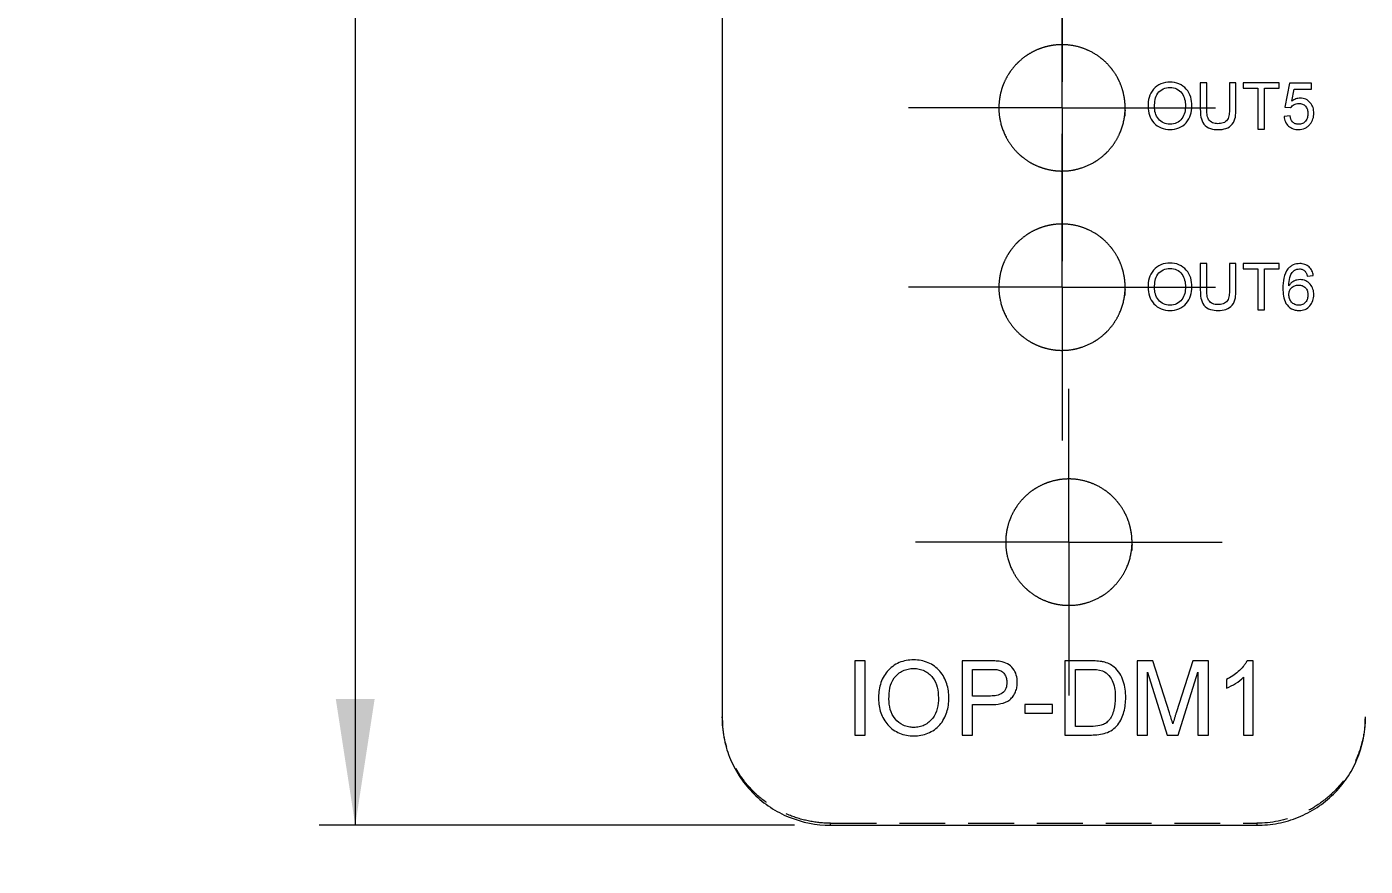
# Model space of a CAD drawing. Header units: millimetres. Extents: x -568 to 210, y 0 to 297.
# Drawn here: x 57.74 to 94.82, y 100.21 to 123.46 of the extents above; entities that cross this region are included whole.
import ezdxf

# ---------------------------------------------------------------- set-up
doc = ezdxf.new("R2010")
doc.units = ezdxf.units.MM
doc.linetypes.add('HIDDEN', pattern=[1.905, 1.27, -0.635])
doc.styles.add('SLDTEXTSTYLE2', font='TXT', dxfattribs={"width": 0.605})
doc.dimstyles.new('SLDDIMSTYLE2', dxfattribs={"dimtxt": 2.568319, "dimasz": 3.5, "dimexe": 0, "dimexo": 0.0625, "dimgap": 0.64208, "dimtad": 2, "dimrnd": 1e-09, "dimzin": 12, "dimdsep": 46, "dimtxsty": 'SLDTEXTSTYLE2', "dimsah": 1, "dimcen": 0.09, "dimadec": 0, "dimazin": 0, "dimtfac": 1, "dimtofl": 0, "dimtmove": 0, "dimatfit": 3, "dimfxl": 1, "dimtolj": 1, "dimtzin": 12, "dimarcsym": 0})
doc.dimstyles.new('SLDDIMSTYLE4', dxfattribs={"dimtxt": 2.568319, "dimasz": 3.5, "dimexe": 0, "dimexo": 0.0625, "dimgap": 0.64208, "dimtad": 2, "dimrnd": 1e-09, "dimzin": 12, "dimdsep": 46, "dimtxsty": 'SLDTEXTSTYLE2', "dimblk1": 'NONE', "dimblk2": 'NONE', "dimsah": 1, "dimcen": 0.09, "dimadec": 0, "dimazin": 0, "dimtfac": 1, "dimtofl": 0, "dimtmove": 0, "dimatfit": 3, "dimldrblk": 'NONE', "dimfxl": 1, "dimtolj": 1, "dimtzin": 12, "dimarcsym": 0})

# ---------------------------------------------------------------- blocks, each defined once
blk = doc.blocks.new('*D5')
at = {"color": 7, "linetype": 'Continuous', "lineweight": 0}
for p, q in [((78.506, 255.585), (65.837, 255.585)), ((66.837, 255.585), (66.837, 101.342)), ((79.006, 101.342), (65.837, 101.342))]:
    blk.add_line(p, q, dxfattribs=at)
for points in [[(66.837, 255.585), (66.298, 252.085), (67.375, 252.085)], [(66.837, 101.342), (67.375, 104.842), (66.298, 104.842)]]:
    blk.add_solid(points, dxfattribs=at)
at = {"color": 7, "linetype": 'Continuous', "lineweight": 0, "insert": (63.426, 179.366), "char_height": 2.6458, "attachment_point": 1, "rotation": 90, "style": 'SLDTEXTSTYLE2'}
blk.add_mtext('154.24', dxfattribs=at)
blk = doc.blocks.new('SW_CENTERMARKSYMBOL_0')
at = {"color": 0, "linetype": 'Continuous', "lineweight": 0}
for p, q in [((0, 2.5), (0, 4.25)), ((0, 0), (0, 2.5)), ((-2.5, 0), (-4.25, 0)), ((0, 0), (-2.5, 0)), ((0, 0), (0, -2.5)), ((0, 0), (2.5, 0)), ((2.5, 0), (4.25, 0)), ((0, -2.5), (0, -4.25))]:
    blk.add_line(p, q, dxfattribs=at)
blk = doc.blocks.new('SW_CENTERMARKSYMBOL_1')
at = {"color": 0, "linetype": 'Continuous', "lineweight": 0}
for p, q in [((0, 2.5), (0, 4.2494)), ((0, 0), (0, 2.5)), ((-2.5, 0), (-4.2494, 0)), ((0, 0), (-2.5, 0)), ((0, 0), (0, -2.5)), ((0, 0), (2.5, 0)), ((2.5, 0), (4.2494, 0)), ((0, -2.5), (0, -4.2494))]:
    blk.add_line(p, q, dxfattribs=at)
blk = doc.blocks.new('SW_CENTERMARKSYMBOL_2')
at = {"color": 0, "linetype": 'Continuous', "lineweight": 0}
for p, q in [((0, 2.5), (0, 4.2494)), ((0, 0), (0, 2.5)), ((-2.5, 0), (-4.2494, 0)), ((0, 0), (-2.5, 0)), ((0, 0), (0, -2.5)), ((0, 0), (2.5, 0)), ((2.5, 0), (4.2494, 0)), ((0, -2.5), (0, -4.2494))]:
    blk.add_line(p, q, dxfattribs=at)
blk = doc.blocks.new('SW_CENTERMARKSYMBOL_3')
at = {"color": 0, "linetype": 'Continuous', "lineweight": 0}
for p, q in [((0, 2.5), (0, 4.2494)), ((0, 0), (0, 2.5)), ((-2.5, 0), (-4.2494, 0)), ((0, 0), (-2.5, 0)), ((0, 0), (0, -2.5)), ((0, 0), (2.5, 0)), ((2.5, 0), (4.2494, 0)), ((0, -2.5), (0, -4.2494))]:
    blk.add_line(p, q, dxfattribs=at)
blk = doc.blocks.new('*D37')
at = {"color": 7, "linetype": 'Continuous', "lineweight": 0, "attachment_point": 1, "rotation": 353.1961, "style": 'SLDTEXTSTYLE2'}
for s, insert, char_height in [('R', (122.812, 157.195), 2.646), ('719.48', (125.34, 156.894), 2.6458)]:
    blk.add_mtext(s, dxfattribs=dict(at, insert=insert, char_height=char_height))
blk = doc.blocks.new('_NONE')

msp = doc.modelspace()

# ---------------------------------------------------------------- linework, layer by layer
at = {"color": 7, "linetype": 'Continuous', "lineweight": 15}
for p, q in [((77.006, 236.185), (77.006, 104.291)), ((90.428, 121.913), (90.247, 121.913)), ((90.247, 121.913), (90.247, 121.174)), ((90.428, 121.183), (90.428, 121.913)), ((91.235, 121.913), (91.053, 121.913)), ((91.053, 121.913), (91.053, 121.183)), ((91.235, 121.174), (91.235, 121.913)), ((91.432, 121.913), (91.432, 121.765)), ((92.436, 121.913), (91.432, 121.913)), ((91.432, 121.765), (91.844, 121.765)), ((91.844, 121.765), (91.844, 120.629)), ((92.025, 121.765), (92.436, 121.765)), ((92.025, 120.629), (92.025, 121.765)), ((92.436, 121.765), (92.436, 121.913)), ((92.716, 121.897), (92.585, 121.238)), ((93.325, 121.897), (92.716, 121.897)), ((92.785, 121.4), (92.851, 121.732)), ((92.851, 121.732), (93.325, 121.732)), ((93.325, 121.732), (93.325, 121.897)), ((92.733, 120.991), (92.568, 120.975)), ((92.585, 121.238), (92.749, 121.222)), ((91.844, 120.629), (92.025, 120.629)), ((90.428, 116.901), (90.247, 116.901)), ((90.247, 116.901), (90.247, 116.162)), ((90.428, 116.17), (90.428, 116.901)), ((91.053, 116.901), (91.053, 116.17)), ((91.235, 116.901), (91.053, 116.901)), ((91.235, 116.162), (91.235, 116.901)), ((91.432, 116.901), (91.432, 116.753)), ((92.436, 116.901), (91.432, 116.901)), ((92.436, 116.753), (92.436, 116.901)), ((91.432, 116.753), (91.844, 116.753)), ((91.844, 116.753), (91.844, 115.617)), ((92.025, 116.753), (92.436, 116.753)), ((92.025, 115.617), (92.025, 116.753)), ((93.21, 116.555), (93.375, 116.571)), ((91.844, 115.617), (92.025, 115.617)), ((80.964, 105.897), (80.674, 105.897)), ((80.674, 105.897), (80.674, 103.842)), ((80.964, 103.842), (80.964, 105.897)), ((83.651, 105.897), (83.651, 103.842)), ((84.406, 105.897), (83.651, 105.897)), ((86.496, 105.897), (86.496, 103.842)), ((87.198, 105.897), (86.496, 105.897)), ((88.498, 105.897), (88.498, 103.842)), ((88.933, 105.897), (88.498, 105.897)), ((89.393, 104.455), (88.933, 105.897)), ((90.041, 105.897), (89.586, 104.48)), ((90.473, 105.897), (90.041, 105.897)), ((90.473, 103.842), (90.473, 105.897)), ((91.711, 105.897), (91.542, 105.897)), ((91.711, 103.842), (91.711, 105.897)), ((83.94, 105.66), (84.431, 105.66)), ((83.94, 104.922), (83.94, 105.66)), ((86.785, 105.66), (87.202, 105.66)), ((86.785, 104.08), (86.785, 105.66)), ((88.787, 105.581), (89.332, 103.842)), ((88.787, 103.842), (88.787, 105.581)), ((89.635, 103.842), (90.183, 105.581)), ((90.183, 105.581), (90.183, 103.842)), ((90.974, 105.383), (90.974, 105.141)), ((91.448, 105.444), (91.448, 103.842)), ((84.436, 104.922), (83.94, 104.922)), ((83.94, 104.685), (84.444, 104.685)), ((83.94, 103.842), (83.94, 104.685)), ((85.389, 104.685), (85.389, 104.448)), ((86.153, 104.685), (85.389, 104.685)), ((86.153, 104.448), (86.153, 104.685)), ((85.389, 104.448), (86.153, 104.448)), ((80.674, 103.842), (80.964, 103.842)), ((83.651, 103.842), (83.94, 103.842)), ((86.496, 103.842), (87.231, 103.842)), ((87.209, 104.08), (86.785, 104.08)), ((88.498, 103.842), (88.787, 103.842)), ((89.332, 103.842), (89.635, 103.842)), ((90.183, 103.842), (90.473, 103.842)), ((91.448, 103.842), (91.711, 103.842)), ((80.006, 101.342), (91.816, 101.342))]:
    msp.add_line(p, q, dxfattribs=at)
at = {"color": 7, "linetype": 'HIDDEN', "lineweight": 0}
for p, q in [((80.006, 101.342), (80.006, 101.399)), ((80.006, 101.399), (91.816, 101.399)), ((91.816, 101.399), (91.816, 101.342))]:
    msp.add_line(p, q, dxfattribs=at)
at = {"color": 7, "linetype": 'Continuous', "lineweight": 15}
for points, knots in [([(88.165, 120.986), (88.165, 121.33), (88.154, 121.443), (88.11, 121.666), (88.077, 121.776), (87.99, 121.987), (87.937, 122.088), (87.811, 122.278), (87.737, 122.368), (87.576, 122.53), (87.488, 122.602), (87.297, 122.731), (87.195, 122.786), (86.878, 122.918), (86.646, 122.965), (86.302, 122.965), (86.185, 122.954), (85.959, 122.908), (85.85, 122.875), (85.637, 122.787), (85.535, 122.731), (85.345, 122.604), (85.257, 122.531), (85.094, 122.367), (85.022, 122.279), (84.896, 122.089), (84.841, 121.987), (84.754, 121.776), (84.722, 121.667), (84.678, 121.444), (84.666, 121.329), (84.666, 120.989), (84.711, 120.76), (84.884, 120.341), (85.013, 120.146), (85.254, 119.903), (85.343, 119.829), (85.534, 119.7), (85.634, 119.646), (85.846, 119.558), (85.958, 119.523), (86.183, 119.478), (86.298, 119.466), (86.645, 119.466), (86.874, 119.512), (87.194, 119.645), (87.295, 119.699), (87.485, 119.827), (87.575, 119.901), (87.817, 120.144), (87.946, 120.338), (88.119, 120.758), (88.165, 120.986), (88.165, 121.33)], [-0.0625, -0.0625, 0, 0, 0.03125, 0.03125, 0.0625, 0.0625, 0.09375, 0.09375, 0.125, 0.125, 0.15625, 0.15625, 0.1875, 0.1875, 0.25, 0.25, 0.28125, 0.28125, 0.3125, 0.3125, 0.34375, 0.34375, 0.375, 0.375, 0.40625, 0.40625, 0.4375, 0.4375, 0.46875, 0.46875, 0.5, 0.5, 0.5625, 0.5625, 0.625, 0.625, 0.65625, 0.65625, 0.6875, 0.6875, 0.71875, 0.71875, 0.75, 0.75, 0.8125, 0.8125, 0.84375, 0.84375, 0.875, 0.875, 0.9375, 0.9375, 1, 1, 1.03125, 1.03125]), ([(89.408, 121.93), (89.321, 121.928), (89.235, 121.916), (89.077, 121.848), (89.006, 121.796), (88.895, 121.666), (88.855, 121.588), (88.807, 121.425), (88.799, 121.339), (88.798, 121.254)], [0, 0, 0, 0, 0.25, 0.25, 0.5, 0.5, 0.75, 0.75, 1, 1, 1, 1]), ([(88.979, 121.252), (88.98, 121.316), (88.984, 121.38), (89.01, 121.506), (89.032, 121.568), (89.109, 121.672), (89.162, 121.712), (89.278, 121.768), (89.344, 121.78), (89.409, 121.782)], [0, 0, 0, 0, 0.25, 0.25, 0.5, 0.5, 0.75, 0.75, 1, 1, 1, 1]), ([(90.016, 121.269), (90.015, 121.353), (90.006, 121.436), (89.955, 121.595), (89.915, 121.671), (89.804, 121.799), (89.733, 121.848), (89.579, 121.914), (89.493, 121.928), (89.408, 121.93)], [0, 0, 0, 0, 0.25, 0.25, 0.5, 0.5, 0.75, 0.75, 1, 1, 1, 1]), ([(89.409, 121.782), (89.472, 121.78), (89.535, 121.768), (89.648, 121.714), (89.698, 121.673), (89.772, 121.573), (89.798, 121.515), (89.829, 121.395), (89.835, 121.333), (89.835, 121.27)], [0, 0, 0, 0, 0.25, 0.25, 0.5, 0.5, 0.75, 0.75, 1, 1, 1, 1]), ([(88.798, 121.254), (88.799, 121.172), (88.811, 121.091), (88.866, 120.936), (88.906, 120.863), (89.018, 120.74), (89.087, 120.692), (89.24, 120.628), (89.323, 120.614), (89.407, 120.613)], [0, 0, 0, 0, 0.25, 0.25, 0.5, 0.5, 0.75, 0.75, 1, 1, 1, 1]), ([(89.406, 120.761), (89.345, 120.762), (89.283, 120.773), (89.172, 120.824), (89.124, 120.863), (89.046, 120.957), (89.018, 121.013), (88.986, 121.13), (88.98, 121.191), (88.979, 121.252)], [0, 0, 0, 0, 0.25, 0.25, 0.5, 0.5, 0.75, 0.75, 1, 1, 1, 1]), ([(89.835, 121.27), (89.834, 121.208), (89.829, 121.147), (89.8, 121.027), (89.774, 120.969), (89.697, 120.869), (89.647, 120.828), (89.533, 120.772), (89.47, 120.762), (89.406, 120.761)], [0, 0, 0, 0, 0.25, 0.25, 0.5, 0.5, 0.75, 0.75, 1, 1, 1, 1]), ([(89.407, 120.613), (89.492, 120.614), (89.576, 120.628), (89.731, 120.694), (89.803, 120.741), (89.913, 120.867), (89.954, 120.943), (90.005, 121.101), (90.015, 121.185), (90.016, 121.269)], [0, 0, 0, 0, 0.25, 0.25, 0.5, 0.5, 0.75, 0.75, 1, 1, 1, 1]), ([(92.749, 121.222), (92.774, 121.257), (92.805, 121.288), (92.881, 121.33), (92.925, 121.336), (92.969, 121.337)], [0, 0, 0, 0, 0.5, 0.5, 1, 1, 1, 1]), ([(93.014, 121.485), (92.973, 121.484), (92.931, 121.477), (92.854, 121.447), (92.819, 121.424), (92.785, 121.4)], [0, 0, 0, 0, 0.5, 0.5, 1, 1, 1, 1]), ([(92.969, 121.337), (93.005, 121.336), (93.041, 121.333), (93.109, 121.309), (93.14, 121.288), (93.186, 121.233), (93.203, 121.201), (93.223, 121.132), (93.226, 121.096), (93.227, 121.06)], [0, 0, 0, 0, 0.25, 0.25, 0.5, 0.5, 0.75, 0.75, 1, 1, 1, 1]), ([(93.391, 121.069), (93.39, 121.121), (93.385, 121.173), (93.353, 121.271), (93.327, 121.318), (93.258, 121.397), (93.216, 121.431), (93.12, 121.475), (93.068, 121.484), (93.014, 121.485)], [0, 0, 0, 0, 0.25, 0.25, 0.5, 0.5, 0.75, 0.75, 1, 1, 1, 1]), ([(90.247, 121.174), (90.247, 121.102), (90.251, 121.03), (90.278, 120.889), (90.303, 120.818), (90.394, 120.706), (90.459, 120.666), (90.598, 120.62), (90.67, 120.614), (90.744, 120.613)], [0, 0, 0, 0, 0.25, 0.25, 0.5, 0.5, 0.75, 0.75, 1, 1, 1, 1]), ([(90.73, 120.777), (90.68, 120.779), (90.63, 120.785), (90.541, 120.824), (90.502, 120.857), (90.451, 120.941), (90.441, 120.99), (90.43, 121.086), (90.428, 121.134), (90.428, 121.183)], [0, 0, 0, 0, 0.25, 0.25, 0.5, 0.5, 0.75, 0.75, 1, 1, 1, 1]), ([(91.053, 121.183), (91.053, 121.133), (91.051, 121.082), (91.037, 120.982), (91.025, 120.932), (90.973, 120.846), (90.928, 120.815), (90.832, 120.782), (90.781, 120.778), (90.73, 120.777)], [0, 0, 0, 0, 0.25, 0.25, 0.5, 0.5, 0.75, 0.75, 1, 1, 1, 1]), ([(90.744, 120.613), (90.816, 120.613), (90.888, 120.621), (91.025, 120.669), (91.086, 120.712), (91.178, 120.821), (91.204, 120.891), (91.231, 121.032), (91.234, 121.103), (91.235, 121.174)], [0, 0, 0, 0, 0.25, 0.25, 0.5, 0.5, 0.75, 0.75, 1, 1, 1, 1]), ([(92.568, 120.975), (92.574, 120.926), (92.584, 120.878), (92.624, 120.787), (92.653, 120.746), (92.727, 120.678), (92.771, 120.652), (92.866, 120.619), (92.916, 120.614), (92.967, 120.613)], [0, 0, 0, 0, 0.25, 0.25, 0.5, 0.5, 0.75, 0.75, 1, 1, 1, 1]), ([(92.968, 120.761), (92.937, 120.762), (92.907, 120.765), (92.849, 120.786), (92.823, 120.804), (92.762, 120.871), (92.743, 120.931), (92.733, 120.991)], [0, 0, 0, 0, 0.25, 0.25, 0.5, 0.5, 1, 1, 1, 1]), ([(93.227, 121.06), (93.226, 121.023), (93.223, 120.986), (93.204, 120.915), (93.187, 120.881), (93.142, 120.821), (93.112, 120.797), (93.044, 120.767), (93.006, 120.762), (92.968, 120.761)], [0, 0, 0, 0, 0.25, 0.25, 0.5, 0.5, 0.75, 0.75, 1, 1, 1, 1]), ([(93.293, 120.769), (93.325, 120.812), (93.352, 120.86), (93.384, 120.962), (93.39, 121.016), (93.391, 121.069)], [0, 0, 0, 0, 0.5, 0.5, 1, 1, 1, 1]), ([(92.967, 120.613), (93.03, 120.614), (93.093, 120.624), (93.178, 120.664), (93.204, 120.681), (93.253, 120.721), (93.273, 120.744), (93.293, 120.769)], [0, 0, 0, 0, 0.5, 0.5, 0.75, 0.75, 1, 1, 1, 1]), ([(88.165, 116.018), (88.165, 116.362), (88.154, 116.475), (88.11, 116.697), (88.077, 116.808), (87.99, 117.019), (87.937, 117.119), (87.811, 117.309), (87.737, 117.399), (87.576, 117.561), (87.489, 117.634), (87.298, 117.763), (87.195, 117.818), (86.878, 117.95), (86.646, 117.997), (86.302, 117.997), (86.185, 117.986), (85.959, 117.94), (85.85, 117.907), (85.637, 117.818), (85.534, 117.763), (85.344, 117.635), (85.256, 117.563), (85.093, 117.399), (85.021, 117.31), (84.895, 117.121), (84.841, 117.019), (84.754, 116.808), (84.722, 116.699), (84.678, 116.476), (84.666, 116.361), (84.666, 116.021), (84.711, 115.793), (84.884, 115.373), (85.013, 115.178), (85.253, 114.935), (85.343, 114.861), (85.533, 114.733), (85.634, 114.678), (85.846, 114.59), (85.958, 114.555), (86.183, 114.51), (86.297, 114.498), (86.645, 114.498), (86.875, 114.544), (87.194, 114.677), (87.295, 114.731), (87.485, 114.859), (87.575, 114.933), (87.817, 115.176), (87.946, 115.371), (88.119, 115.79), (88.165, 116.018), (88.165, 116.362)], [-0.0625, -0.0625, 0, 0, 0.03125, 0.03125, 0.0625, 0.0625, 0.09375, 0.09375, 0.125, 0.125, 0.15625, 0.15625, 0.1875, 0.1875, 0.25, 0.25, 0.28125, 0.28125, 0.3125, 0.3125, 0.34375, 0.34375, 0.375, 0.375, 0.40625, 0.40625, 0.4375, 0.4375, 0.46875, 0.46875, 0.5, 0.5, 0.5625, 0.5625, 0.625, 0.625, 0.65625, 0.65625, 0.6875, 0.6875, 0.71875, 0.71875, 0.75, 0.75, 0.8125, 0.8125, 0.84375, 0.84375, 0.875, 0.875, 0.9375, 0.9375, 1, 1, 1.03125, 1.03125]), ([(89.408, 116.917), (89.321, 116.915), (89.235, 116.903), (89.077, 116.836), (89.006, 116.783), (88.895, 116.653), (88.855, 116.576), (88.807, 116.412), (88.799, 116.327), (88.798, 116.242)], [0, 0, 0, 0, 0.25, 0.25, 0.5, 0.5, 0.75, 0.75, 1, 1, 1, 1]), ([(90.016, 116.257), (90.015, 116.34), (90.006, 116.423), (89.955, 116.583), (89.915, 116.658), (89.804, 116.786), (89.734, 116.835), (89.579, 116.902), (89.493, 116.916), (89.408, 116.917)], [0, 0, 0, 0, 0.25, 0.25, 0.5, 0.5, 0.75, 0.75, 1, 1, 1, 1]), ([(93.004, 116.901), (92.942, 116.899), (92.879, 116.89), (92.794, 116.854), (92.766, 116.838), (92.717, 116.8), (92.696, 116.778), (92.675, 116.755)], [0, 0, 0, 0, 0.5, 0.5, 0.75, 0.75, 1, 1, 1, 1]), ([(93.375, 116.571), (93.368, 116.616), (93.358, 116.66), (93.32, 116.743), (93.293, 116.781), (93.224, 116.842), (93.184, 116.866), (93.097, 116.895), (93.05, 116.9), (93.004, 116.901)], [0, 0, 0, 0, 0.25, 0.25, 0.5, 0.5, 0.75, 0.75, 1, 1, 1, 1]), ([(88.979, 116.24), (88.98, 116.304), (88.984, 116.368), (89.01, 116.493), (89.032, 116.555), (89.109, 116.659), (89.162, 116.699), (89.278, 116.756), (89.344, 116.768), (89.409, 116.769)], [0, 0, 0, 0, 0.25, 0.25, 0.5, 0.5, 0.75, 0.75, 1, 1, 1, 1]), ([(89.409, 116.769), (89.472, 116.768), (89.535, 116.756), (89.648, 116.701), (89.698, 116.66), (89.772, 116.56), (89.798, 116.502), (89.829, 116.382), (89.835, 116.32), (89.835, 116.258)], [0, 0, 0, 0, 0.25, 0.25, 0.5, 0.5, 0.75, 0.75, 1, 1, 1, 1]), ([(92.675, 116.755), (92.615, 116.68), (92.581, 116.591), (92.542, 116.407), (92.536, 116.312), (92.535, 116.218)], [0, 0, 0, 0, 0.5, 0.5, 1, 1, 1, 1]), ([(92.7, 116.287), (92.701, 116.365), (92.705, 116.445), (92.737, 116.557), (92.753, 116.593), (92.795, 116.66), (92.822, 116.689), (92.853, 116.715)], [0, 0, 0, 0, 0.5, 0.5, 0.75, 0.75, 1, 1, 1, 1]), ([(93.012, 116.456), (92.981, 116.455), (92.95, 116.453), (92.89, 116.438), (92.861, 116.426), (92.807, 116.397), (92.782, 116.379), (92.736, 116.337), (92.718, 116.312), (92.7, 116.287)], [0, 0, 0, 0, 0.25, 0.25, 0.5, 0.5, 0.75, 0.75, 1, 1, 1, 1]), ([(92.853, 116.715), (92.864, 116.72), (92.875, 116.726), (92.886, 116.731), (92.897, 116.736), (92.909, 116.74), (92.921, 116.743), (92.944, 116.749), (92.969, 116.752), (92.993, 116.753)], [0, 0, 0, 0, 0.0000368946, 0.0000368946, 0.0000368946, 0.000073937, 0.000073937, 0.000073937, 0.0001476186, 0.0001476186, 0.0001476186, 0.0001476186]), ([(92.993, 116.753), (93.023, 116.752), (93.052, 116.747), (93.106, 116.725), (93.13, 116.707), (93.151, 116.687)], [0, 0, 0, 0, 0.5, 0.5, 1, 1, 1, 1]), ([(93.391, 116.04), (93.39, 116.092), (93.385, 116.143), (93.352, 116.243), (93.326, 116.289), (93.256, 116.368), (93.214, 116.401), (93.118, 116.446), (93.065, 116.455), (93.012, 116.456)], [0, 0, 0, 0, 0.25, 0.25, 0.5, 0.5, 0.75, 0.75, 1, 1, 1, 1]), ([(93.151, 116.687), (93.158, 116.677), (93.166, 116.668), (93.172, 116.657), (93.179, 116.647), (93.184, 116.636), (93.188, 116.625), (93.193, 116.614), (93.197, 116.602), (93.201, 116.59), (93.204, 116.579), (93.207, 116.567), (93.21, 116.555)], [0, 0, 0, 0, 0.0000367434, 0.0000367434, 0.0000367434, 0.0000735262, 0.0000735262, 0.0000735262, 0.0001103453, 0.0001103453, 0.0001103453, 0.0001474162, 0.0001474162, 0.0001474162, 0.0001474162]), ([(88.798, 116.242), (88.799, 116.159), (88.811, 116.079), (88.866, 115.924), (88.906, 115.851), (89.017, 115.728), (89.087, 115.679), (89.239, 115.615), (89.323, 115.601), (89.407, 115.6)], [0, 0, 0, 0, 0.25, 0.25, 0.5, 0.5, 0.75, 0.75, 1, 1, 1, 1]), ([(89.406, 115.748), (89.345, 115.75), (89.283, 115.76), (89.172, 115.812), (89.123, 115.851), (89.046, 115.945), (89.018, 116.001), (88.986, 116.118), (88.98, 116.179), (88.979, 116.24)], [0, 0, 0, 0, 0.25, 0.25, 0.5, 0.5, 0.75, 0.75, 1, 1, 1, 1]), ([(89.835, 116.258), (89.834, 116.196), (89.829, 116.134), (89.8, 116.015), (89.774, 115.956), (89.697, 115.857), (89.648, 115.815), (89.533, 115.76), (89.47, 115.75), (89.406, 115.748)], [0, 0, 0, 0, 0.25, 0.25, 0.5, 0.5, 0.75, 0.75, 1, 1, 1, 1]), ([(89.407, 115.6), (89.492, 115.602), (89.576, 115.616), (89.731, 115.681), (89.803, 115.729), (89.913, 115.855), (89.954, 115.931), (90.005, 116.089), (90.015, 116.173), (90.016, 116.257)], [0, 0, 0, 0, 0.25, 0.25, 0.5, 0.5, 0.75, 0.75, 1, 1, 1, 1]), ([(90.247, 116.162), (90.247, 116.09), (90.251, 116.018), (90.278, 115.876), (90.303, 115.805), (90.394, 115.694), (90.459, 115.654), (90.598, 115.607), (90.67, 115.601), (90.744, 115.6)], [0, 0, 0, 0, 0.25, 0.25, 0.5, 0.5, 0.75, 0.75, 1, 1, 1, 1]), ([(90.73, 115.765), (90.68, 115.766), (90.63, 115.772), (90.541, 115.812), (90.502, 115.845), (90.451, 115.929), (90.441, 115.978), (90.43, 116.074), (90.428, 116.122), (90.428, 116.17)], [0, 0, 0, 0, 0.25, 0.25, 0.5, 0.5, 0.75, 0.75, 1, 1, 1, 1]), ([(91.053, 116.17), (91.053, 116.12), (91.051, 116.07), (91.037, 115.97), (91.025, 115.92), (90.973, 115.833), (90.929, 115.802), (90.832, 115.77), (90.781, 115.766), (90.73, 115.765)], [0, 0, 0, 0, 0.25, 0.25, 0.5, 0.5, 0.75, 0.75, 1, 1, 1, 1]), ([(90.744, 115.6), (90.816, 115.601), (90.889, 115.608), (91.026, 115.657), (91.087, 115.699), (91.178, 115.809), (91.204, 115.879), (91.231, 116.019), (91.234, 116.091), (91.235, 116.162)], [0, 0, 0, 0, 0.25, 0.25, 0.5, 0.5, 0.75, 0.75, 1, 1, 1, 1]), ([(92.535, 116.218), (92.536, 116.146), (92.54, 116.074), (92.564, 115.932), (92.584, 115.863), (92.657, 115.737), (92.711, 115.685), (92.806, 115.634), (92.841, 115.621), (92.912, 115.604), (92.949, 115.601), (92.985, 115.6)], [0, 0, 0, 0, 0.25, 0.25, 0.5, 0.5, 0.75, 0.75, 0.875, 0.875, 1, 1, 1, 1]), ([(92.7, 116.043), (92.701, 116.078), (92.705, 116.112), (92.729, 116.177), (92.749, 116.207), (92.799, 116.256), (92.829, 116.276), (92.895, 116.302), (92.931, 116.308), (92.966, 116.308)], [0, 0, 0, 0, 0.25, 0.25, 0.5, 0.5, 0.75, 0.75, 1, 1, 1, 1]), ([(92.966, 116.308), (93.002, 116.308), (93.038, 116.303), (93.105, 116.279), (93.135, 116.258), (93.184, 116.206), (93.201, 116.173), (93.223, 116.106), (93.226, 116.07), (93.227, 116.034)], [0, 0, 0, 0, 0.25, 0.25, 0.5, 0.5, 0.75, 0.75, 1, 1, 1, 1]), ([(92.973, 115.748), (92.935, 115.75), (92.897, 115.755), (92.828, 115.785), (92.798, 115.808), (92.749, 115.865), (92.731, 115.898), (92.706, 115.968), (92.701, 116.006), (92.7, 116.043)], [0, 0, 0, 0, 0.25, 0.25, 0.5, 0.5, 0.75, 0.75, 1, 1, 1, 1]), ([(93.227, 116.034), (93.226, 115.999), (93.223, 115.963), (93.203, 115.894), (93.187, 115.862), (93.141, 115.806), (93.111, 115.784), (93.046, 115.755), (93.009, 115.749), (92.973, 115.748)], [0, 0, 0, 0, 0.25, 0.25, 0.5, 0.5, 0.75, 0.75, 1, 1, 1, 1]), ([(92.985, 115.6), (93.042, 115.601), (93.098, 115.61), (93.201, 115.655), (93.248, 115.688), (93.319, 115.774), (93.346, 115.823), (93.383, 115.928), (93.389, 115.984), (93.391, 116.04)], [0, 0, 0, 0, 0.25, 0.25, 0.5, 0.5, 0.75, 0.75, 1, 1, 1, 1]), ([(88.356, 108.955), (88.356, 109.299), (88.344, 109.412), (88.301, 109.634), (88.268, 109.745), (88.181, 109.956), (88.128, 110.056), (88.002, 110.246), (87.928, 110.336), (87.767, 110.498), (87.68, 110.571), (87.489, 110.7), (87.386, 110.755), (87.069, 110.888), (86.837, 110.935), (86.492, 110.935), (86.375, 110.923), (86.149, 110.878), (86.039, 110.844), (85.826, 110.756), (85.723, 110.7), (85.533, 110.573), (85.445, 110.5), (85.282, 110.336), (85.21, 110.247), (85.085, 110.057), (85.03, 109.955), (84.944, 109.744), (84.911, 109.636), (84.867, 109.413), (84.856, 109.298), (84.856, 108.958), (84.901, 108.73), (85.073, 108.311), (85.202, 108.115), (85.442, 107.872), (85.532, 107.798), (85.723, 107.669), (85.823, 107.615), (86.035, 107.526), (86.147, 107.492), (86.373, 107.446), (86.487, 107.435), (86.836, 107.434), (87.065, 107.48), (87.385, 107.614), (87.486, 107.668), (87.676, 107.796), (87.766, 107.87), (88.008, 108.113), (88.137, 108.308), (88.31, 108.727), (88.356, 108.955), (88.356, 109.299)], [-0.0625, -0.0625, 0, 0, 0.03125, 0.03125, 0.0625, 0.0625, 0.09375, 0.09375, 0.125, 0.125, 0.15625, 0.15625, 0.1875, 0.1875, 0.25, 0.25, 0.28125, 0.28125, 0.3125, 0.3125, 0.34375, 0.34375, 0.375, 0.375, 0.40625, 0.40625, 0.4375, 0.4375, 0.46875, 0.46875, 0.5, 0.5, 0.5625, 0.5625, 0.625, 0.625, 0.65625, 0.65625, 0.6875, 0.6875, 0.71875, 0.71875, 0.75, 0.75, 0.8125, 0.8125, 0.84375, 0.84375, 0.875, 0.875, 0.9375, 0.9375, 1, 1, 1.03125, 1.03125]), ([(82.308, 105.923), (82.239, 105.922), (82.17, 105.918), (82.035, 105.893), (81.968, 105.874), (81.778, 105.793), (81.665, 105.708), (81.532, 105.553), (81.492, 105.495), (81.429, 105.374), (81.405, 105.311), (81.366, 105.18), (81.353, 105.113), (81.336, 104.979), (81.334, 104.911), (81.333, 104.843)], [0, 0, 0, 0, 0.125, 0.125, 0.25, 0.25, 0.5, 0.5, 0.625, 0.625, 0.75, 0.75, 0.875, 0.875, 1, 1, 1, 1]), ([(81.622, 104.839), (81.624, 104.942), (81.63, 105.044), (81.671, 105.244), (81.707, 105.344), (81.8, 105.469), (81.836, 105.505), (81.917, 105.569), (81.961, 105.597), (82.054, 105.643), (82.104, 105.659), (82.206, 105.681), (82.258, 105.685), (82.31, 105.686)], [0, 0, 0, 0, 0.25, 0.25, 0.5, 0.5, 0.625, 0.625, 0.75, 0.75, 0.875, 0.875, 1, 1, 1, 1]), ([(83.282, 104.867), (83.281, 104.933), (83.278, 105), (83.259, 105.131), (83.245, 105.196), (83.184, 105.388), (83.12, 105.509), (82.943, 105.713), (82.83, 105.792), (82.644, 105.872), (82.579, 105.892), (82.445, 105.918), (82.377, 105.922), (82.308, 105.923)], [0, 0, 0, 0, 0.125, 0.125, 0.25, 0.25, 0.5, 0.5, 0.75, 0.75, 0.875, 0.875, 1, 1, 1, 1]), ([(82.31, 105.686), (82.361, 105.685), (82.411, 105.681), (82.509, 105.66), (82.558, 105.643), (82.693, 105.577), (82.773, 105.512), (82.891, 105.352), (82.932, 105.259), (82.982, 105.067), (82.991, 104.968), (82.992, 104.869)], [0, 0, 0, 0, 0.125, 0.125, 0.25, 0.25, 0.5, 0.5, 0.75, 0.75, 1, 1, 1, 1]), ([(84.71, 105.878), (84.685, 105.882), (84.66, 105.886), (84.634, 105.888), (84.609, 105.891), (84.584, 105.892), (84.558, 105.894), (84.507, 105.896), (84.456, 105.897), (84.406, 105.897)], [0, 0, 0, 0, 0.0000764783, 0.0000764783, 0.0000764783, 0.0001529307, 0.0001529307, 0.0001529307, 0.0003054867, 0.0003054867, 0.0003054867, 0.0003054867]), ([(85.178, 105.306), (85.177, 105.374), (85.169, 105.44), (85.13, 105.568), (85.099, 105.629), (85.017, 105.738), (84.965, 105.783), (84.844, 105.847), (84.778, 105.865), (84.71, 105.878)], [0, 0, 0, 0, 0.25, 0.25, 0.5, 0.5, 0.75, 0.75, 1, 1, 1, 1]), ([(87.561, 105.867), (87.531, 105.874), (87.501, 105.88), (87.471, 105.883), (87.441, 105.887), (87.411, 105.89), (87.38, 105.892), (87.32, 105.896), (87.259, 105.897), (87.198, 105.897)], [0, 0, 0, 0, 0.0000913802, 0.0000913802, 0.0000913802, 0.0001826073, 0.0001826073, 0.0001826073, 0.000364706, 0.000364706, 0.000364706, 0.000364706]), ([(87.86, 105.721), (87.816, 105.755), (87.77, 105.788), (87.669, 105.837), (87.615, 105.853), (87.561, 105.867)], [0, 0, 0, 0, 0.5, 0.5, 1, 1, 1, 1]), ([(88.181, 104.881), (88.18, 105.035), (88.164, 105.188), (88.088, 105.409), (88.056, 105.48), (87.971, 105.611), (87.919, 105.669), (87.86, 105.721)], [0, 0, 0, 0, 0.5, 0.5, 0.75, 0.75, 1, 1, 1, 1]), ([(91.542, 105.897), (91.527, 105.868), (91.511, 105.84), (91.475, 105.786), (91.456, 105.761), (91.394, 105.687), (91.348, 105.641), (91.25, 105.555), (91.198, 105.516), (91.089, 105.444), (91.032, 105.413), (90.974, 105.383)], [0, 0, 0, 0, 0.125, 0.125, 0.25, 0.25, 0.5, 0.5, 0.75, 0.75, 1, 1, 1, 1]), ([(84.444, 104.685), (84.536, 104.687), (84.629, 104.691), (84.81, 104.73), (84.901, 104.763), (85.007, 104.849), (85.037, 104.884), (85.089, 104.959), (85.112, 104.998), (85.146, 105.083), (85.159, 105.127), (85.175, 105.216), (85.178, 105.261), (85.178, 105.306)], [0, 0, 0, 0, 0.25, 0.25, 0.5, 0.5, 0.625, 0.625, 0.75, 0.75, 0.875, 0.875, 1, 1, 1, 1]), ([(84.668, 105.642), (84.703, 105.63), (84.736, 105.614), (84.793, 105.568), (84.817, 105.539), (84.855, 105.476), (84.868, 105.442), (84.885, 105.371), (84.888, 105.335), (84.889, 105.298)], [0, 0, 0, 0, 0.25, 0.25, 0.5, 0.5, 0.75, 0.75, 1, 1, 1, 1]), ([(87.541, 105.618), (87.676, 105.559), (87.774, 105.44), (87.88, 105.174), (87.89, 105.029), (87.892, 104.885)], [0, 0, 0, 0, 0.5, 0.5, 1, 1, 1, 1]), ([(90.974, 105.141), (91.061, 105.177), (91.145, 105.221), (91.305, 105.321), (91.38, 105.378), (91.448, 105.444)], [0, 0, 0, 0, 0.5, 0.5, 1, 1, 1, 1]), ([(84.889, 105.298), (84.888, 105.242), (84.881, 105.187), (84.841, 105.082), (84.807, 105.035), (84.717, 104.967), (84.661, 104.949), (84.549, 104.926), (84.493, 104.923), (84.436, 104.922)], [0, 0, 0, 0, 0.25, 0.25, 0.5, 0.5, 0.75, 0.75, 1, 1, 1, 1]), ([(81.333, 104.843), (81.334, 104.711), (81.354, 104.583), (81.441, 104.335), (81.505, 104.218), (81.683, 104.021), (81.794, 103.943), (81.977, 103.866), (82.041, 103.847), (82.173, 103.822), (82.24, 103.817), (82.307, 103.816)], [0, 0, 0, 0, 0.25, 0.25, 0.5, 0.5, 0.75, 0.75, 0.875, 0.875, 1, 1, 1, 1]), ([(82.306, 104.053), (82.257, 104.054), (82.208, 104.058), (82.112, 104.077), (82.064, 104.093), (81.931, 104.155), (81.853, 104.218), (81.73, 104.368), (81.685, 104.457), (81.633, 104.645), (81.624, 104.742), (81.622, 104.839)], [0, 0, 0, 0, 0.125, 0.125, 0.25, 0.25, 0.5, 0.5, 0.75, 0.75, 1, 1, 1, 1]), ([(82.992, 104.869), (82.991, 104.769), (82.983, 104.671), (82.935, 104.48), (82.894, 104.386), (82.772, 104.227), (82.692, 104.161), (82.555, 104.094), (82.507, 104.079), (82.409, 104.058), (82.357, 104.054), (82.306, 104.053)], [0, 0, 0, 0, 0.25, 0.25, 0.5, 0.5, 0.75, 0.75, 0.875, 0.875, 1, 1, 1, 1]), ([(82.307, 103.816), (82.375, 103.817), (82.442, 103.823), (82.574, 103.848), (82.64, 103.868), (82.764, 103.92), (82.824, 103.951), (82.934, 104.028), (82.986, 104.073), (83.118, 104.224), (83.182, 104.345), (83.243, 104.535), (83.258, 104.6), (83.278, 104.733), (83.281, 104.799), (83.282, 104.867)], [0, 0, 0, 0, 0.125, 0.125, 0.25, 0.25, 0.375, 0.375, 0.5, 0.5, 0.75, 0.75, 0.875, 0.875, 1, 1, 1, 1]), ([(87.231, 103.842), (87.367, 103.844), (87.502, 103.856), (87.696, 103.92), (87.757, 103.948), (87.868, 104.027), (87.916, 104.075), (88.043, 104.233), (88.097, 104.358), (88.169, 104.615), (88.179, 104.748), (88.181, 104.881)], [0, 0, 0, 0, 0.25, 0.25, 0.375, 0.375, 0.5, 0.5, 0.75, 0.75, 1, 1, 1, 1]), ([(87.892, 104.885), (87.89, 104.768), (87.883, 104.649), (87.839, 104.479), (87.82, 104.424), (87.781, 104.345), (87.766, 104.319), (87.733, 104.27), (87.714, 104.247), (87.694, 104.225)], [0, 0, 0, 0, 0.5, 0.5, 0.75, 0.75, 0.875, 0.875, 1, 1, 1, 1]), ([(77.006, 104.291), (77.006, 104.096), (77.025, 103.904), (77.101, 103.528), (77.159, 103.341), (77.309, 102.984), (77.401, 102.814), (77.619, 102.494), (77.745, 102.342), (78.022, 102.07), (78.173, 101.948), (78.5, 101.733), (78.675, 101.641), (79.216, 101.421), (79.609, 101.342), (80.006, 101.342)], [0, 0, 0, 0, 0.125, 0.125, 0.25, 0.25, 0.375, 0.375, 0.5, 0.5, 0.625, 0.625, 0.75, 0.75, 1, 1, 1, 1]), ([(87.694, 104.225), (87.663, 104.195), (87.629, 104.169), (87.552, 104.129), (87.51, 104.114), (87.384, 104.084), (87.296, 104.081), (87.209, 104.08)], [0, 0, 0, 0, 0.25, 0.25, 0.5, 0.5, 1, 1, 1, 1]), ([(89.485, 104.154), (89.471, 104.204), (89.455, 104.254), (89.44, 104.305), (89.432, 104.33), (89.424, 104.355), (89.416, 104.38), (89.408, 104.405), (89.401, 104.43), (89.393, 104.455)], [0, 0, 0, 0, 0.000160269, 0.000160269, 0.000160269, 0.0002404157, 0.0002404157, 0.0002404157, 0.0003205627, 0.0003205627, 0.0003205627, 0.0003205627]), ([(89.586, 104.48), (89.578, 104.453), (89.569, 104.426), (89.56, 104.399), (89.552, 104.371), (89.544, 104.344), (89.535, 104.317), (89.518, 104.263), (89.501, 104.208), (89.485, 104.154)], [0, 0, 0, 0, 0.0000867464, 0.0000867464, 0.0000867464, 0.0001735004, 0.0001735004, 0.0001735004, 0.0003470017, 0.0003470017, 0.0003470017, 0.0003470017]), ([(91.816, 101.342), (92.014, 101.342), (92.208, 101.362), (92.592, 101.436), (92.782, 101.493), (93.145, 101.641), (93.317, 101.731), (93.643, 101.945), (93.798, 102.069), (94.075, 102.341), (94.199, 102.489), (94.418, 102.811), (94.511, 102.982), (94.736, 103.514), (94.816, 103.901), (94.816, 104.291)], [0, 0, 0, 0, 0.125, 0.125, 0.25, 0.25, 0.375, 0.375, 0.5, 0.5, 0.625, 0.625, 0.75, 0.75, 1, 1, 1, 1])]:
    msp.add_open_spline(points, degree=3, knots=knots, dxfattribs=at)
for points in [[(84.431, 105.66), (84.51, 105.659), (84.59, 105.661), (84.668, 105.642)], [(87.202, 105.66), (87.317, 105.659), (87.433, 105.657), (87.541, 105.618)]]:
    msp.add_open_spline(points, degree=3, dxfattribs=at)
at = {"color": 7, "linetype": 'HIDDEN', "lineweight": 0}
for points in [[(80.006, 101.399), (79.808, 101.399), (79.613, 101.418), (79.23, 101.493), (79.039, 101.549), (78.676, 101.697), (78.504, 101.787), (78.178, 102.001), (78.023, 102.125), (77.747, 102.397), (77.623, 102.545), (77.403, 102.867), (77.31, 103.039), (77.085, 103.57), (77.006, 103.957), (77.006, 104.347)], [(94.816, 104.347), (94.816, 104.152), (94.796, 103.961), (94.72, 103.584), (94.662, 103.397), (94.512, 103.04), (94.42, 102.871), (94.203, 102.55), (94.076, 102.399), (93.799, 102.127), (93.649, 102.005), (93.321, 101.789), (93.146, 101.698), (92.605, 101.477), (92.212, 101.399), (91.816, 101.399)]]:
    msp.add_open_spline(points, degree=3, knots=[0, 0, 0, 0, 0.125, 0.125, 0.25, 0.25, 0.375, 0.375, 0.5, 0.5, 0.625, 0.625, 0.75, 0.75, 1, 1, 1, 1], dxfattribs=at)

# ---------------------------------------------------------------- block references
at = {"color": 7, "linetype": 'Continuous', "lineweight": 0}
for name, p in [('SW_CENTERMARKSYMBOL_3', (86.416, 126.184)), ('SW_CENTERMARKSYMBOL_2', (86.416, 121.216)), ('SW_CENTERMARKSYMBOL_1', (86.416, 116.248)), ('SW_CENTERMARKSYMBOL_0', (86.606, 109.185))]:
    msp.add_blockref(name, p, dxfattribs=at)

# ---------------------------------------------------------------- dimensions: what is measured, and where the dimension line sits
dim = msp.add_linear_dim(base=(66.837, 101.342), p1=(79.506, 255.585), p2=(80.006, 101.342), angle=90, dimstyle='SLDDIMSTYLE2', dxfattribs=at)
dim.commit()
dim.dimension.update_dxf_attribs({"geometry": '*D5', "text_midpoint": (66.837, 184.754), "dimtype": 160})
dim = msp.add_radius_dim(center=(-567.918, 236.185), mpoint=(0, 0), dimstyle='SLDDIMSTYLE4', dxfattribs=at)
dim.commit()
dim.dimension.update_dxf_attribs({"geometry": '*D37', "text_midpoint": (128.915, 153.045), "dimtype": 164})

doc.saveas('drawing.dxf')
